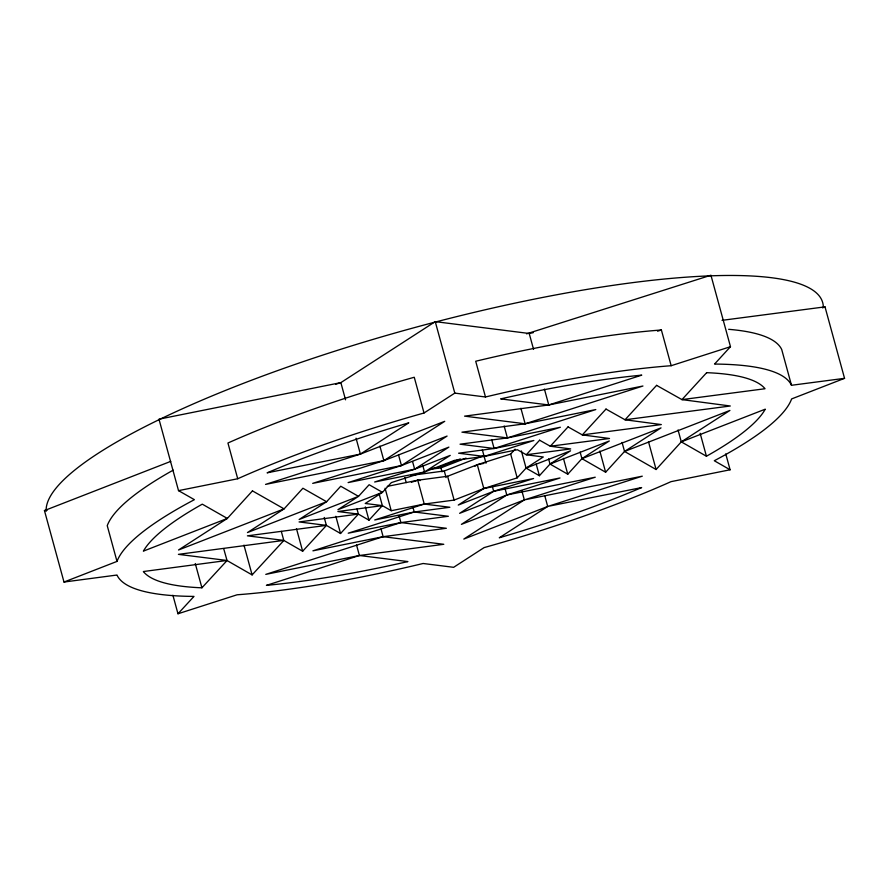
<?xml version="1.0" encoding="UTF-8"?>
<svg xmlns="http://www.w3.org/2000/svg" width="889" height="889" viewBox="0 0 889 889"><rect width="100%" height="100%" fill="white"/><g stroke="black" fill="none" stroke-linecap="round" stroke-linejoin="round"><path stroke-width="1.33" d="M387.248 486.383L417.741 480.227L447.589 476.26L477.226 464.736L510.675 454.035L515.12 449.156M379.092 493.717L382.348 505.63L368.979 520.187L358.334 514.086L337.876 511.519L382.348 505.63L391.227 510.719L424.253 504.052L454.112 500.085L483.749 488.561L517.187 477.86L526.077 468.103L543.29 456.99L526.288 454.746L517.398 449.745L484.161 456.435L454.39 460.391L424.564 471.97L391.349 482.594L382.47 492.328L365.235 503.474L382.326 505.619M526.077 468.103L539.39 475.726L550.024 464.058L570.549 450.801L526.077 468.103L521.376 450.901M550.024 464.058L567.771 474.215L581.939 458.657L609.298 440.988L550.024 464.058L548.624 458.957M581.939 458.657L605.62 472.215L624.545 451.456L661.016 427.898L581.939 458.657L580.128 452.045M624.545 451.456L656.093 469.514L681.296 441.855L729.925 410.44L624.545 451.456L622.056 442.389M526.532 333.842L710.933 275.223L730.48 346.688L714.556 364.068A350.544 72.887 -15.3 0 1 791.488 385.281L844.55 378.336L825.003 306.861L722.024 320.34M172.911 595.252L177.978 613.777L193.98 596.408A350.544 72.887 -15.3 0 1 116.981 575.027L63.997 582.039L44.45 510.575L170.777 461.369M226.939 560.481L143.351 571.538A325.296 67.631 -15.3 0 0 201.914 587.807L227.039 560.537L223.684 548.569M281.302 531.355L283.78 540.412L178.411 554.358L226.884 560.448L252.109 574.905L283.858 540.456L302.649 551.236L326.441 525.41L340.543 533.5L358.4 514.12L356.967 508.986M533.267 332.675L529.222 333.486L435.254 321.64L340.854 382.626L335.598 384.304M360.401 454.09L408.784 422.842A325.296 67.631 -15.3 0 0 267.111 472.837L360.401 454.09L444.733 421.319L383.87 460.635L312.695 483.372L401.45 465.547L448.889 447.111L414.663 469.214L374.647 482.005L424.564 471.97L450.245 455.39L414.663 469.214L348.11 482.594L401.45 465.547L447.089 436.066L383.87 460.635L265.555 484.405L360.401 454.09L356.056 438.21M345.554 399.828L340.854 382.626L158.975 419.163L178.522 490.639L237.719 478.749A350.544 72.887 -15.3 0 1 424.02 412.996L454.801 393.116L485.483 396.983A350.544 72.887 -15.3 0 1 671.162 365.712L730.48 346.688M474.982 466.214L477.304 464.714L483.816 488.539L458.268 505.063L493.573 491.339L533.589 478.526L483.894 488.517M521.865 490.839L524.343 499.907L463.814 539.067L547.702 506.463L544.813 495.873M547.702 506.463L499.285 537.778A325.296 67.631 -15.3 0 0 641.647 487.561L547.935 506.386L642.291 476.182L524.521 499.851L595.252 477.215L506.93 494.962M63.997 582.039L117.004 561.404A350.544 72.887 -15.3 0 1 194.391 499.674L178.522 490.639M822.469 307.85L825.003 306.861M681.296 441.855L765.273 409.173A325.296 67.631 -15.3 0 1 706.433 456.235L681.296 441.855L678.04 429.943M844.55 378.336L791.61 398.928A350.544 72.887 -15.3 0 1 714.289 460.735L730.102 469.781L725.757 453.901M460.213 458.935L437.621 467.714L432.176 468.447M430.332 469.292L440.944 467.881L466.036 458.124M411.096 475.382L444.278 470.97L483.794 455.601M657.549 331.208L661.383 329.986L671.162 365.712M548.769 404.962L641.758 375.147A325.296 67.631 -15.3 0 0 500.674 398.894L548.769 404.962L642.947 386.015L525.143 423.786L461.936 432.176L507.397 437.91L560.37 427.253L494.117 448.489L458.602 453.212L484.161 456.435L533.856 440.5L494.117 448.489L460.046 444.2L507.397 437.91L595.797 409.562L525.143 423.786L464.569 416.141L548.769 404.962L544.424 389.082M411.385 482.271L417.741 480.227L420.297 480.549M424.253 504.052L374.725 519.965L414.241 511.997L449.856 507.263L424.253 504.052L417.741 480.227M414.241 511.997L348.221 533.2L400.895 522.588L448.367 516.276L414.241 511.997L412.84 506.897M400.895 522.588L312.917 550.836L383.137 536.689L446.356 528.288L400.895 522.588L399.083 515.964M383.137 536.689L265.778 574.383L359.412 555.503L443.789 544.29L383.137 536.689L381.003 528.922M524.343 499.907L461.402 524.366L506.797 494.995L504.996 488.383M177.978 613.777L237.107 594.785A350.544 72.887 -15.3 0 0 423.12 563.493L453.634 567.315L484.105 547.602A350.544 72.887 -15.3 0 0 671.028 481.649L730.102 469.781M359.412 555.503L266.411 585.373A325.296 67.631 -15.3 0 0 407.895 561.581L359.412 555.503L356.511 544.913M477.371 464.691L483.916 463.38M493.762 491.273L560.014 477.971L506.674 495.04L459.624 513.331L493.673 491.306L492.273 486.205M44.45 510.575L47.161 510.208M358.356 514.098L299.082 521.943L326.385 525.377L324.207 517.442M326.385 525.377L247.409 535.834L283.78 540.412M791.488 385.281L781.72 349.544A350.544 72.887 -15.3 0 0 728.647 329.319M700.143 433.265L706.433 456.235M648.492 441.722L656.093 469.514M599.831 451.034L605.62 472.215M563.426 458.335L567.771 474.215M529.222 333.486L533.567 349.377M536.134 463.814L539.39 475.726M520.898 408.24L525.143 423.786M504.141 425.998L507.397 437.91M510.675 454.035L517.187 477.86M485.483 396.983L475.704 361.245A350.544 72.887 -15.3 0 1 661.383 329.986M491.673 439.555L494.117 448.489M482.349 449.812L485.994 463.236M435.254 321.64L454.801 393.116M447.589 476.26L454.112 500.085M444.278 470.97L446.089 477.582M440.944 467.881L442.033 471.848M424.02 412.996L414.252 377.258A350.544 72.887 -15.3 0 0 227.94 443.011L237.719 478.749M422.753 465.358L424.564 471.97M412.563 461.558L414.663 469.214M398.55 454.957L401.45 465.547M404.817 477.537L406.206 482.638M379.892 446.078L383.87 460.635M385.07 488.217L391.227 510.719M365.357 506.952L368.979 520.187M335.831 516.298L340.543 533.5M296.493 528.733L302.649 551.236M243.964 545.124L252.109 574.905M195.28 563.548L201.914 587.807M117.004 561.404L107.236 525.666A350.544 72.887 -15.3 0 1 173.188 470.148M46.161 511.297A402.228 83.633 -15.3 0 1 432.354 322.829A402.228 83.633 -15.3 0 1 823.325 307.472M252.454 490.884L227.34 518.431L178.522 549.991L284.08 508.886L302.905 488.239L326.607 501.729L340.743 486.227L358.523 496.362L369.135 484.727L382.47 492.328L337.931 509.675L358.523 496.362L299.149 519.487L326.607 501.729L247.464 532.555L284.08 508.886L252.454 490.884M539.601 440.222L526.288 454.746L570.694 448.934L550.302 446.234L539.601 440.222M568.049 426.887L550.302 446.234L609.498 438.488L582.317 434.899L568.049 426.887M605.998 409.073L582.317 434.899L661.316 424.564L625.034 419.775L605.998 409.073M656.593 385.359L625.034 419.775L730.291 405.995L681.952 399.617L656.593 385.359M706.655 372.68L681.952 399.617L765.051 388.737A325.296 67.631 -15.3 0 0 706.655 372.68M227.34 518.431L143.385 551.124A325.296 67.631 -15.3 0 1 202.281 504.163L227.34 518.431"/></g></svg>
